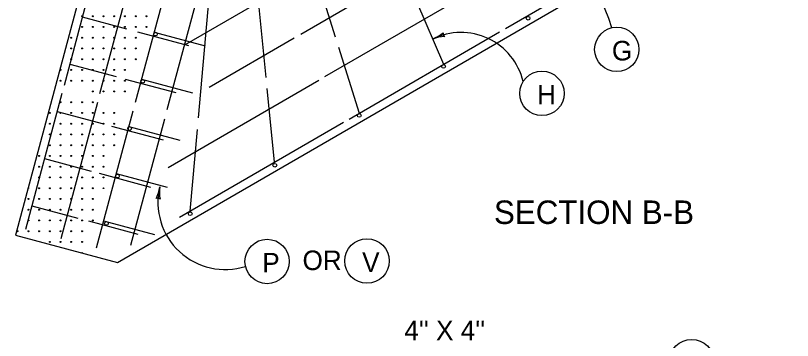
# Model space of a CAD drawing. Extents: x 1007 to 1035.5, y 1000.5 to 1021.5.
# Drawn here: x 1017.6 to 1025.56, y 1011.65 to 1014.98 of the extents above; entities that cross this region are included whole.
import ezdxf

# ---------------------------------------------------------------- set-up
doc = ezdxf.new("R2010")
doc.units = 0
doc.layers.add('Level 1', color=7, linetype='Continuous')

msp = doc.modelspace()

# ---------------------------------------------------------------- linework, layer by layer
at = {"layer": 'Level 1'}
for p, q in [((1019.571, 1020.0861), (1017.5996, 1012.7284)), ((1018.646, 1012.448), (1025.5623, 1016.4488)), ((1018.6088, 1016.1728), (1018.0967, 1014.2613)), ((1020.4278, 1016.1978), (1020.8764, 1014.758)), ((1018.9521, 1016.0052), (1018.4614, 1014.1741)), ((1020.1691, 1014.3398), (1020.008, 1015.9687)), ((1019.3131, 1015.9036), (1018.8263, 1014.0868)), ((1019.6311, 1015.8027), (1019.1506, 1014.0093)), ((1019.474, 1013.9288), (1019.6403, 1015.7995)), ((1020.5224, 1014.7849), (1022.0479, 1015.6673)), ((1022.6217, 1014.8439), (1023.8204, 1015.5373)), ((1019.3352, 1014.6758), (1020.2056, 1015.1793)), ((1020.7702, 1014.3507), (1022.3032, 1015.2374)), ((1021.7093, 1015.1199), (1021.9859, 1014.4763)), ((1018.284, 1014.9607), (1018.7376, 1014.8391)), ((1018.8512, 1014.8087), (1019.3707, 1014.6694)), ((1019.0193, 1014.8067), (1019.5424, 1014.6665)), ((1021.0179, 1013.9163), (1022.5585, 1014.8074)), ((1019.5855, 1014.243), (1020.4564, 1014.7468)), ((1020.909, 1014.6535), (1021.1203, 1013.9756)), ((1018.1546, 1014.4777), (1018.6308, 1014.3501)), ((1018.7238, 1014.3252), (1019.2413, 1014.1865)), ((1018.8898, 1014.3238), (1019.413, 1014.1835)), ((1019.1628, 1013.4208), (1020.7072, 1014.3143)), ((1020.2547, 1013.4748), (1020.1801, 1014.2287)), ((1018.0743, 1014.1781), (1017.7017, 1012.7873)), ((1018.4381, 1014.0871), (1018.0638, 1012.6903)), ((1018.0252, 1013.9948), (1018.5011, 1013.8672)), ((1018.802, 1013.9961), (1018.4261, 1012.5933)), ((1019.1253, 1013.9152), (1018.7786, 1012.621)), ((1018.5847, 1013.8448), (1019.1118, 1013.7035)), ((1018.7603, 1013.8408), (1019.2835, 1013.7006)), ((1019.2809, 1012.9116), (1020.96, 1013.8828)), ((1019.3891, 1012.9742), (1019.4635, 1013.8109)), ((1017.8958, 1013.5118), (1018.3745, 1013.3835)), ((1018.4565, 1013.3615), (1018.9824, 1013.2206)), ((1018.6309, 1013.3578), (1019.1541, 1013.2176)), ((1017.7663, 1013.0288), (1018.2395, 1012.902)), ((1018.3476, 1012.8731), (1018.853, 1012.7376)), ((1018.5015, 1012.8749), (1019.0247, 1012.7347)), ((1017.5996, 1012.7284), (1018.646, 1012.448))]:
    msp.add_line(p, q, dxfattribs=at)
for centre, radius in [((1018.2811, 1014.9686), 0.005), ((1018.2811, 1014.9686), 0.0025), ((1018.3911, 1014.9686), 0.005), ((1018.3911, 1014.9686), 0.0025), ((1018.5011, 1014.9686), 0.005), ((1018.5011, 1014.9686), 0.0025), ((1018.6111, 1014.9686), 0.005), ((1018.6111, 1014.9686), 0.0025), ((1018.7211, 1014.9686), 0.005), ((1018.7211, 1014.9686), 0.0025), ((1018.8311, 1014.9686), 0.005), ((1018.8311, 1014.9686), 0.0025), ((1018.9411, 1014.9686), 0.005), ((1018.9411, 1014.9686), 0.0025), ((1022.8525, 1014.9483), 0.0189), ((1018.2811, 1014.8586), 0.005), ((1018.2811, 1014.8586), 0.0025), ((1018.3911, 1014.8586), 0.005), ((1018.3911, 1014.8586), 0.0025), ((1018.5011, 1014.8586), 0.005), ((1018.5011, 1014.8586), 0.0025), ((1018.6111, 1014.8586), 0.005), ((1018.6111, 1014.8586), 0.0025), ((1018.7211, 1014.8586), 0.005), ((1018.7211, 1014.8586), 0.0025), ((1018.8311, 1014.8586), 0.005), ((1018.8311, 1014.8586), 0.0025), ((1018.9411, 1014.8586), 0.005), ((1018.9411, 1014.8586), 0.0025), ((1023.7618, 1014.6288), 0.2274), ((1019.0328, 1014.786), 0.0189), ((1018.1711, 1014.7486), 0.005), ((1018.1711, 1014.7486), 0.0025), ((1018.2811, 1014.7486), 0.005), ((1018.2811, 1014.7486), 0.0025), ((1018.3911, 1014.7486), 0.005), ((1018.3911, 1014.7486), 0.0025), ((1018.5011, 1014.7486), 0.005), ((1018.5011, 1014.7486), 0.0025), ((1018.6111, 1014.7486), 0.005), ((1018.6111, 1014.7486), 0.0025), ((1018.7211, 1014.7486), 0.005), ((1018.7211, 1014.7486), 0.0025), ((1018.8311, 1014.7486), 0.005), ((1018.8311, 1014.7486), 0.0025), ((1018.1711, 1014.6386), 0.005), ((1018.1711, 1014.6386), 0.0025), ((1018.2811, 1014.6386), 0.005), ((1018.2811, 1014.6386), 0.0025), ((1018.3911, 1014.6386), 0.005), ((1018.3911, 1014.6386), 0.0025), ((1018.5011, 1014.6386), 0.005), ((1018.5011, 1014.6386), 0.0025), ((1018.6111, 1014.6386), 0.005), ((1018.6111, 1014.6386), 0.0025), ((1018.7211, 1014.6386), 0.005), ((1018.7211, 1014.6386), 0.0025), ((1018.8311, 1014.6386), 0.005), ((1018.8311, 1014.6386), 0.0025), ((1018.1711, 1014.5286), 0.005), ((1018.1711, 1014.5286), 0.0025), ((1018.2811, 1014.5286), 0.005), ((1018.2811, 1014.5286), 0.0025), ((1018.3911, 1014.5286), 0.005), ((1018.3911, 1014.5286), 0.0025), ((1018.5011, 1014.5286), 0.005), ((1018.5011, 1014.5286), 0.0025), ((1018.6111, 1014.5286), 0.005), ((1018.6111, 1014.5286), 0.0025), ((1018.7211, 1014.5286), 0.005), ((1018.7211, 1014.5286), 0.0025), ((1018.8311, 1014.5286), 0.005), ((1018.8311, 1014.5286), 0.0025), ((1021.9867, 1014.4549), 0.0189), ((1018.0611, 1014.4186), 0.005), ((1018.0611, 1014.4186), 0.0025), ((1018.1711, 1014.4186), 0.005), ((1018.1711, 1014.4186), 0.0025), ((1018.2811, 1014.4186), 0.005), ((1018.2811, 1014.4186), 0.0025), ((1018.3911, 1014.4186), 0.005), ((1018.3911, 1014.4186), 0.0025), ((1018.5011, 1014.4186), 0.005), ((1018.5011, 1014.4186), 0.0025), ((1018.6111, 1014.4186), 0.005), ((1018.6111, 1014.4186), 0.0025), ((1018.7211, 1014.4186), 0.005), ((1018.7211, 1014.4186), 0.0025), ((1022.9948, 1014.1788), 0.2274), ((1018.0611, 1014.3086), 0.005), ((1018.0611, 1014.3086), 0.0025), ((1018.1711, 1014.3086), 0.005), ((1018.1711, 1014.3086), 0.0025), ((1018.2811, 1014.3086), 0.005), ((1018.2811, 1014.3086), 0.0025), ((1018.3911, 1014.3086), 0.005), ((1018.3911, 1014.3086), 0.0025), ((1018.5011, 1014.3086), 0.005), ((1018.5011, 1014.3086), 0.0025), ((1018.6111, 1014.3086), 0.005), ((1018.6111, 1014.3086), 0.0025), ((1018.7211, 1014.3086), 0.005), ((1018.7211, 1014.3086), 0.0025), ((1018.9031, 1014.3023), 0.0189), ((1018.3911, 1014.1986), 0.005), ((1018.3911, 1014.1986), 0.0025), ((1018.5011, 1014.1986), 0.005), ((1018.5011, 1014.1986), 0.0025), ((1018.6111, 1014.1986), 0.005), ((1018.6111, 1014.1986), 0.0025), ((1018.7211, 1014.1986), 0.005), ((1018.7211, 1014.1986), 0.0025), ((1018.0611, 1014.0886), 0.005), ((1018.0611, 1014.0886), 0.0025), ((1018.1711, 1014.0886), 0.005), ((1018.1711, 1014.0886), 0.0025), ((1018.2811, 1014.0886), 0.005), ((1018.2811, 1014.0886), 0.0025), ((1018.3911, 1014.0886), 0.005), ((1018.3911, 1014.0886), 0.0025), ((1017.9511, 1013.9786), 0.005), ((1017.9511, 1013.9786), 0.0025), ((1018.0611, 1013.9786), 0.005), ((1018.0611, 1013.9786), 0.0025), ((1018.1711, 1013.9786), 0.005), ((1018.1711, 1013.9786), 0.0025), ((1018.2811, 1013.9786), 0.005), ((1018.2811, 1013.9786), 0.0025), ((1018.3911, 1013.9786), 0.005), ((1018.3911, 1013.9786), 0.0025), ((1018.5011, 1013.9786), 0.005), ((1018.5011, 1013.9786), 0.0025), ((1018.6111, 1013.9786), 0.005), ((1018.6111, 1013.9786), 0.0025), ((1021.1219, 1013.9538), 0.0189), ((1017.9511, 1013.8686), 0.005), ((1017.9511, 1013.8686), 0.0025), ((1018.0611, 1013.8686), 0.005), ((1018.0611, 1013.8686), 0.0025), ((1018.1711, 1013.8686), 0.005), ((1018.1711, 1013.8686), 0.0025), ((1018.2811, 1013.8686), 0.005), ((1018.2811, 1013.8686), 0.0025), ((1018.3911, 1013.8686), 0.005), ((1018.3911, 1013.8686), 0.0025), ((1018.5011, 1013.8686), 0.005), ((1018.5011, 1013.8686), 0.0025), ((1018.6111, 1013.8686), 0.005), ((1018.6111, 1013.8686), 0.0025), ((1018.7686, 1013.8197), 0.0189), ((1017.9511, 1013.7586), 0.005), ((1017.9511, 1013.7586), 0.0025), ((1018.0611, 1013.7586), 0.005), ((1018.0611, 1013.7586), 0.0025), ((1018.1711, 1013.7586), 0.005), ((1018.1711, 1013.7586), 0.0025), ((1018.2811, 1013.7586), 0.005), ((1018.2811, 1013.7586), 0.0025), ((1018.3911, 1013.7586), 0.005), ((1018.3911, 1013.7586), 0.0025), ((1018.5011, 1013.7586), 0.005), ((1018.5011, 1013.7586), 0.0025), ((1018.6111, 1013.7586), 0.005), ((1018.6111, 1013.7586), 0.0025), ((1017.9511, 1013.6486), 0.005), ((1017.9511, 1013.6486), 0.0025), ((1018.0611, 1013.6486), 0.005), ((1018.0611, 1013.6486), 0.0025), ((1018.1711, 1013.6486), 0.005), ((1018.1711, 1013.6486), 0.0025), ((1018.2811, 1013.6486), 0.005), ((1018.2811, 1013.6486), 0.0025), ((1018.3911, 1013.6486), 0.005), ((1018.3911, 1013.6486), 0.0025), ((1018.5011, 1013.6486), 0.005), ((1018.5011, 1013.6486), 0.0025), ((1018.6111, 1013.6486), 0.005), ((1018.6111, 1013.6486), 0.0025), ((1017.8411, 1013.5386), 0.005), ((1017.8411, 1013.5386), 0.0025), ((1017.9511, 1013.5386), 0.005), ((1017.9511, 1013.5386), 0.0025), ((1018.0611, 1013.5386), 0.005), ((1018.0611, 1013.5386), 0.0025), ((1018.1711, 1013.5386), 0.005), ((1018.1711, 1013.5386), 0.0025), ((1018.2811, 1013.5386), 0.005), ((1018.2811, 1013.5386), 0.0025), ((1018.3911, 1013.5386), 0.005), ((1018.3911, 1013.5386), 0.0025), ((1018.5011, 1013.5386), 0.005), ((1018.5011, 1013.5386), 0.0025), ((1017.8411, 1013.4286), 0.005), ((1017.8411, 1013.4286), 0.0025), ((1017.9511, 1013.4286), 0.005), ((1017.9511, 1013.4286), 0.0025), ((1018.0611, 1013.4286), 0.005), ((1018.0611, 1013.4286), 0.0025), ((1018.1711, 1013.4286), 0.005), ((1018.1711, 1013.4286), 0.0025), ((1018.2811, 1013.4286), 0.005), ((1018.2811, 1013.4286), 0.0025), ((1018.3911, 1013.4286), 0.005), ((1018.3911, 1013.4286), 0.0025), ((1018.5011, 1013.4286), 0.005), ((1018.5011, 1013.4286), 0.0025), ((1020.2572, 1013.4439), 0.0189), ((1018.6435, 1013.3325), 0.0189), ((1017.8411, 1013.3186), 0.005), ((1017.8411, 1013.3186), 0.0025), ((1017.9511, 1013.3186), 0.005), ((1017.9511, 1013.3186), 0.0025), ((1018.0611, 1013.3186), 0.005), ((1018.0611, 1013.3186), 0.0025), ((1018.1711, 1013.3186), 0.005), ((1018.1711, 1013.3186), 0.0025), ((1018.2811, 1013.3186), 0.005), ((1018.2811, 1013.3186), 0.0025), ((1018.3911, 1013.3186), 0.005), ((1018.3911, 1013.3186), 0.0025), ((1018.5011, 1013.3186), 0.005), ((1018.5011, 1013.3186), 0.0025), ((1017.7311, 1013.2086), 0.0025), ((1017.8411, 1013.2086), 0.005), ((1017.8411, 1013.2086), 0.0025), ((1017.9511, 1013.2086), 0.005), ((1017.9511, 1013.2086), 0.0025), ((1018.0611, 1013.2086), 0.005), ((1018.0611, 1013.2086), 0.0025), ((1018.1711, 1013.2086), 0.005), ((1018.1711, 1013.2086), 0.0025), ((1018.2811, 1013.2086), 0.005), ((1018.2811, 1013.2086), 0.0025), ((1018.3911, 1013.2086), 0.005), ((1018.3911, 1013.2086), 0.0025), ((1018.5011, 1013.2086), 0.0025), ((1017.7311, 1013.0986), 0.005), ((1017.7311, 1013.0986), 0.0025), ((1017.8411, 1013.0986), 0.005), ((1017.8411, 1013.0986), 0.0025), ((1017.9511, 1013.0986), 0.005), ((1017.9511, 1013.0986), 0.0025), ((1018.0611, 1013.0986), 0.005), ((1018.0611, 1013.0986), 0.0025), ((1018.1711, 1013.0986), 0.005), ((1018.1711, 1013.0986), 0.0025), ((1018.2811, 1013.0986), 0.005), ((1018.2811, 1013.0986), 0.0025), ((1018.3911, 1013.0986), 0.005), ((1018.3911, 1013.0986), 0.0025), ((1017.7311, 1012.9886), 0.005), ((1017.7311, 1012.9886), 0.0025), ((1017.8411, 1012.9886), 0.005), ((1017.8411, 1012.9886), 0.0025), ((1017.9511, 1012.9886), 0.005), ((1017.9511, 1012.9886), 0.0025), ((1018.0611, 1012.9886), 0.005), ((1018.0611, 1012.9886), 0.0025), ((1018.1711, 1012.9886), 0.005), ((1018.1711, 1012.9886), 0.0025), ((1018.2811, 1012.9886), 0.005), ((1018.2811, 1012.9886), 0.0025), ((1018.3911, 1012.9886), 0.005), ((1018.3911, 1012.9886), 0.0025), ((1019.3895, 1012.9471), 0.0189), ((1017.7311, 1012.8786), 0.005), ((1017.7311, 1012.8786), 0.0025), ((1017.8411, 1012.8786), 0.005), ((1017.8411, 1012.8786), 0.0025), ((1017.9511, 1012.8786), 0.005), ((1017.9511, 1012.8786), 0.0025), ((1018.0611, 1012.8786), 0.005), ((1018.0611, 1012.8786), 0.0025), ((1018.1711, 1012.8786), 0.005), ((1018.1711, 1012.8786), 0.0025), ((1018.2811, 1012.8786), 0.005), ((1018.2811, 1012.8786), 0.0025), ((1018.3911, 1012.8786), 0.005), ((1018.3911, 1012.8786), 0.0025), ((1018.531, 1012.8486), 0.0189), ((1017.6211, 1012.7686), 0.005), ((1017.6211, 1012.7686), 0.0025), ((1017.7311, 1012.7686), 0.005), ((1017.7311, 1012.7686), 0.0025), ((1017.8411, 1012.7686), 0.005), ((1017.8411, 1012.7686), 0.0025), ((1017.9511, 1012.7686), 0.005), ((1017.9511, 1012.7686), 0.0025), ((1018.0611, 1012.7686), 0.005), ((1018.0611, 1012.7686), 0.0025), ((1018.1711, 1012.7686), 0.005), ((1018.1711, 1012.7686), 0.0025), ((1018.2811, 1012.7686), 0.005), ((1018.2811, 1012.7686), 0.0025), ((1017.9511, 1012.6586), 0.005), ((1017.9511, 1012.6586), 0.0025), ((1018.0611, 1012.6586), 0.005), ((1018.0611, 1012.6586), 0.0025), ((1018.1711, 1012.6586), 0.005), ((1018.1711, 1012.6586), 0.0025), ((1018.2811, 1012.6586), 0.005), ((1018.2811, 1012.6586), 0.0025), ((1020.1781, 1012.4588), 0.2274), ((1021.2017, 1012.464), 0.2274), ((1018.2811, 1012.5486), 0.0025), ((1024.5293, 1011.4333), 0.2274)]:
    msp.add_circle(centre, radius, dxfattribs=at)
for centre, radius, start, end in [((1021.5441, 1014.1581), 2.2751, 17.71724, 57.25006), ((1022.1651, 1014.148), 0.655, 13.39899, 116.32002), ((1021.7311, 1015.0988), 0.3909, 291.54402, 310.2128), ((1022.0129, 1014.7897), 0.0313, 160.31862, 242.43531), ((1021.7311, 1015.0988), 0.3909, 291.53179, 291.54402), ((1022.0182, 1014.3715), 0.3909, 92.89118, 111.53791), ((1018.69, 1013.2767), 0.3909, 333.3951, 352.04183), ((1019.7486, 1013.0657), 0.6896, 166.84982, 287.52918), ((1019.4643, 1013.1685), 0.3909, 172.04794, 190.71672), ((1019.4643, 1013.1685), 0.3909, 172.03571, 172.04794), ((1019.0566, 1013.0754), 0.0313, 40.82254, 122.93923)]:
    msp.add_arc(centre, radius, start, end, dxfattribs=at)

# ---------------------------------------------------------------- texts
for s, height, p in [('G', 0.2, (1023.712, 1014.5161)), ('H', 0.2, (1022.945, 1014.0662)), ('SECTION B-B', 0.24, (1022.503, 1012.8428)), ('P', 0.2, (1020.1283, 1012.3461)), ('OR', 0.2, (1020.541, 1012.3708)), ('V', 0.2, (1021.1518, 1012.3513)), ("4'' X 4''", 0.2, (1021.5843, 1011.6531))]:
    msp.add_text(s, height=height, dxfattribs=at).set_placement(p)

doc.saveas('drawing.dxf')
